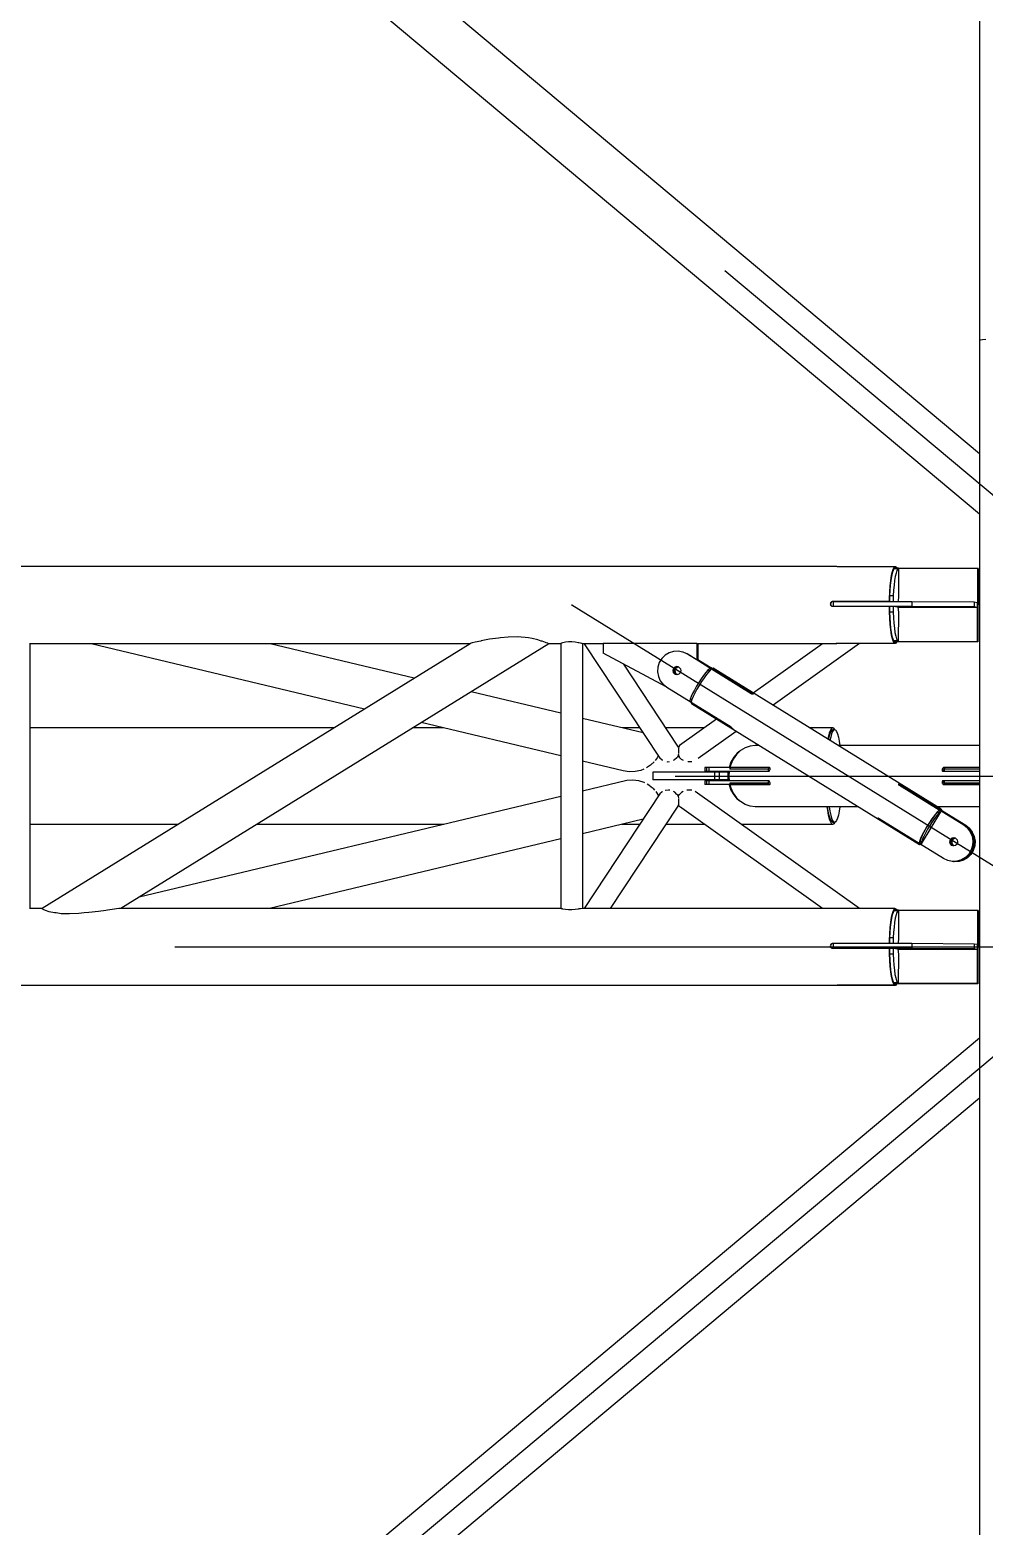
# Model space of a CAD drawing. Header units: millimetres. Extents: x 150209.93 to 150215.05, y 136675.65 to 136679.93.
# Drawn here: x 150211.181 to 150211.2815, y 136678.0439 to 136678.2014 of the extents above; entities that cross this region are included whole.
import ezdxf

# ---------------------------------------------------------------- set-up
doc = ezdxf.new("R2010")
doc.units = ezdxf.units.MM
doc.header["$LTSCALE"] = 0.25
doc.linetypes.add('CENTER', pattern=[50.8, 31.75, -6.35, 6.35, -6.35])
doc.linetypes.add('XKITLINE00', pattern=[0])

# ---------------------------------------------------------------- blocks, each defined once
blk = doc.blocks.new('çatıı')
at = {"color": 8, "linetype": 'XKITLINE00'}
for p, q in [((11763.8, 14354.32), (11763.8, 12689.51)), ((11763.8, 12629.97), (10139.58, 13989.99)), ((11763.8, 12598.19), (10108.39, 13984.33)), ((11764.16, 12689.74), (11763.8, 12689.51)), ((11764.16, 12689.74), (11763.8, 12689.51)), ((11763.8, 12689.51), (11763.8, 11020.27)), ((11765.26, 12689.96), (11764.16, 12689.74)), ((11765.26, 12689.96), (11764.16, 12689.74)), ((11767.08, 12690.18), (11765.26, 12689.96)), ((11688.48, 12570.57), (10454.1, 12570.57)), ((11688.5, 12570.57), (11688.48, 12570.57)), ((11688.66, 12570.54), (11688.5, 12570.57)), ((11688.91, 12570.53), (11688.66, 12570.54)), ((11689.21, 12570.51), (11688.91, 12570.53)), ((11689.54, 12570.51), (11689.21, 12570.51)), ((11719.18, 12570.51), (11689.54, 12570.51)), ((11716.87, 12563.32), (11716.55, 12560.42)), ((11717.05, 12563.29), (11716.75, 12560.82)), ((11717.26, 12565.83), (11716.87, 12563.32)), ((11717.4, 12565.41), (11717.05, 12563.29)), ((11717.71, 12567.85), (11717.26, 12565.83)), ((11717.8, 12567.16), (11717.4, 12565.41)), ((11718.21, 12569.35), (11717.71, 12567.85)), ((11718.24, 12568.46), (11717.8, 12567.16)), ((11718.74, 12570.27), (11718.21, 12569.35)), ((11718.71, 12569.31), (11718.24, 12568.46)), ((11719.19, 12569.66), (11718.71, 12569.31)), ((11720.68, 12569.31), (11718.71, 12569.31)), ((11719.02, 12563.29), (11718.73, 12560.82)), ((11719.18, 12570.51), (11718.74, 12570.27)), ((11719.38, 12565.41), (11719.02, 12563.29)), ((11719.18, 12570.51), (11719.17, 12569.65)), ((11719.6, 12570.4), (11719.18, 12570.4)), ((11721.16, 12569.66), (11719.19, 12569.66)), ((11719.78, 12567.16), (11719.38, 12565.41)), ((11719.6, 12570.4), (11719.59, 12569.66)), ((11719.84, 12570.27), (11719.6, 12570.4)), ((11720.22, 12568.46), (11719.78, 12567.16)), ((11719.84, 12570.27), (11720.2, 12569.66)), ((11720.68, 12569.31), (11720.22, 12568.46)), ((11721.16, 12569.66), (11720.68, 12569.31)), ((11721.16, 12569.66), (11721.09, 12554.06)), ((11762.65, 12569.6), (11721.16, 12569.6)), ((11762.65, 12569.6), (11762.47, 12531.02)), ((11763.04, 12569.53), (11762.65, 12569.6)), ((11763.04, 12569.53), (11762.86, 12530.95)), ((11716.32, 12557.22), (11716.17, 12553.8)), ((11716.36, 12555.16), (11716.28, 12552.1)), ((11716.55, 12560.42), (11716.32, 12557.22)), ((11716.52, 12558.09), (11716.36, 12555.16)), ((11718.34, 12555.16), (11716.36, 12555.16)), ((11716.75, 12560.82), (11716.52, 12558.09)), ((11718.34, 12555.16), (11718.25, 12552.1)), ((11718.5, 12558.09), (11718.34, 12555.16)), ((11718.73, 12560.82), (11718.5, 12558.09)), ((11685.22, 12551.23), (11685.17, 12550.88)), ((11685.17, 12550.88), (11685.21, 12550.53)), ((11685.21, 12550.53), (11685.31, 12550.27)), ((11685.36, 12551.55), (11685.22, 12551.23)), ((11685.31, 12550.27), (11685.34, 12550.2)), ((11685.34, 12550.2), (11685.55, 12549.92)), ((11685.4, 12551.19), (11685.35, 12550.84)), ((11685.35, 12550.84), (11685.39, 12550.49)), ((11685.57, 12551.83), (11685.36, 12551.55)), ((11685.39, 12550.49), (11685.48, 12550.27)), ((11685.54, 12551.52), (11685.4, 12551.19)), ((11685.48, 12550.27), (11685.52, 12550.17)), ((11685.52, 12550.17), (11685.74, 12549.89)), ((11685.75, 12551.8), (11685.54, 12551.52)), ((11685.83, 12549.71), (11685.55, 12549.92)), ((11685.85, 12552.05), (11685.57, 12551.83)), ((11686.02, 12549.67), (11685.74, 12549.89)), ((11686.03, 12552.01), (11685.75, 12551.8)), ((11686.16, 12549.57), (11685.83, 12549.71)), ((11686.17, 12552.18), (11685.85, 12552.05)), ((11686.3, 12549.55), (11686.02, 12549.67)), ((11686.36, 12552.14), (11686.03, 12552.01)), ((11686.5, 12549.53), (11686.16, 12549.57)), ((11686.52, 12552.23), (11686.17, 12552.18)), ((11686.36, 12552.14), (11686.17, 12552.18)), ((11686.7, 12552.19), (11686.36, 12552.14)), ((11716.13, 12549.53), (11686.5, 12549.53)), ((11686.7, 12552.19), (11686.52, 12552.23)), ((11716.15, 12552.23), (11686.52, 12552.23)), ((11686.66, 12552.1), (11686.64, 12549.6)), ((11716.27, 12549.6), (11686.64, 12549.6)), ((11687.03, 12549.53), (11686.64, 12549.6)), ((11716.28, 12552.1), (11686.66, 12552.1)), ((11716.28, 12552.19), (11686.7, 12552.19)), ((11689.48, 12552.19), (11689.47, 12552.1)), ((11716.27, 12549.5), (11716.13, 12549.53)), ((11716.13, 12549.53), (11716.17, 12546.75)), ((11716.17, 12553.8), (11716.15, 12552.23)), ((11716.28, 12552.2), (11716.15, 12552.23)), ((11718.24, 12549.6), (11716.27, 12549.6)), ((11716.27, 12549.6), (11716.32, 12546.52)), ((11716.29, 12552.1), (11716.28, 12552.1)), ((11718.25, 12552.1), (11716.28, 12552.1)), ((11720.68, 12549.14), (11718.24, 12549.6)), ((11718.24, 12549.6), (11718.3, 12546.52)), ((11718.26, 12552.1), (11718.25, 12552.1)), ((11728.13, 12549.6), (11718.25, 12549.6)), ((11728.14, 12552.1), (11718.26, 12552.1)), ((11720.68, 12549.14), (11721.06, 12546.56)), ((11762.55, 12549.06), (11720.69, 12549.06)), ((11721.09, 12554.06), (11720.77, 12552.1)), ((11728.14, 12552.1), (11728.13, 12549.6)), ((11760.99, 12549.36), (11728.13, 12549.6)), ((11761, 12551.86), (11728.14, 12552.1)), ((11761, 12551.86), (11760.99, 12549.36)), ((11762.55, 12549.06), (11760.99, 12549.36)), ((11762.56, 12551.56), (11761, 12551.86)), ((11762.56, 12551.56), (11762.55, 12549.06)), ((11716.17, 12546.75), (11716.32, 12543.33)), ((11718.3, 12546.52), (11716.32, 12546.52)), ((11716.32, 12546.52), (11716.45, 12543.53)), ((11716.32, 12543.33), (11716.55, 12540.12)), ((11716.45, 12543.53), (11716.66, 12540.71)), ((11716.55, 12540.12), (11716.87, 12537.23)), ((11716.66, 12540.71), (11716.93, 12538.14)), ((11718.3, 12546.52), (11718.43, 12543.53)), ((11718.43, 12543.53), (11718.63, 12540.71)), ((11718.63, 12540.71), (11718.91, 12538.14)), ((11721.06, 12546.56), (11720.98, 12530.96)), ((11505.66, 12532.28), (11501.28, 12531.44)), ((11510.39, 12532.91), (11505.66, 12532.28)), ((11511.56, 12533), (11510.39, 12532.91)), ((11515.46, 12533.41), (11511.56, 12533)), ((11520.28, 12533.56), (11515.46, 12533.41)), ((11524.53, 12533.31), (11520.28, 12533.56)), ((11526.23, 12533), (11524.53, 12533.31)), ((11528.18, 12532.77), (11526.23, 12533)), ((11531.21, 12532.09), (11528.18, 12532.77)), ((11532.88, 12531.39), (11531.21, 12532.09)), ((11716.87, 12537.23), (11717.26, 12534.72)), ((11716.93, 12538.14), (11717.26, 12535.88)), ((11717.26, 12535.88), (11717.65, 12533.99)), ((11717.26, 12534.72), (11717.71, 12532.69)), ((11717.65, 12533.99), (11718.07, 12532.52)), ((11717.71, 12532.69), (11718.21, 12531.2)), ((11718.07, 12532.52), (11718.53, 12531.5)), ((11718.91, 12538.14), (11719.24, 12535.88)), ((11719.24, 12535.88), (11719.62, 12533.99)), ((11719.62, 12533.99), (11720.05, 12532.52)), ((11720.05, 12532.52), (11720.51, 12531.5)), ((11495.45, 12529.97), (11263.53, 12529.97)), ((11263.72, 12529.96), (11263.72, 12390.57)), ((11495.44, 12529.97), (11270.13, 12390.6)), ((11439.86, 12495.59), (11295.88, 12529.97)), ((11536.9, 12529.95), (11311.59, 12390.58)), ((11466.12, 12511.83), (11390.16, 12529.97)), ((11496.06, 12530.27), (11495.44, 12529.97)), ((11496.62, 12530.36), (11496.06, 12530.27)), ((11498.11, 12530.81), (11496.62, 12530.36)), ((11501.09, 12531.39), (11498.11, 12530.81)), ((11501.28, 12531.44), (11501.09, 12531.39)), ((11533.45, 12531.28), (11532.88, 12531.39)), ((11535.22, 12530.64), (11533.45, 12531.28)), ((11535.52, 12530.36), (11535.22, 12530.64)), ((11536.39, 12530.19), (11535.52, 12530.36)), ((11536.76, 12529.94), (11536.39, 12530.19)), ((11543.31, 12529.97), (11536.7, 12529.97)), ((11536.9, 12529.95), (11536.76, 12529.94)), ((11536.91, 12529.97), (11536.9, 12529.95)), ((11543.59, 12530.24), (11543.31, 12530.04)), ((11543.31, 12530.04), (11543.31, 12390.57)), ((11544.12, 12530.35), (11543.59, 12530.24)), ((11544.4, 12530.5), (11544.12, 12530.35)), ((11545.66, 12530.82), (11544.4, 12530.5)), ((11547.25, 12530.98), (11545.66, 12530.82)), ((11549.01, 12530.98), (11547.25, 12530.98)), ((11550.77, 12530.82), (11549.01, 12530.98)), ((11552.36, 12530.5), (11550.77, 12530.82)), ((11552.79, 12530.35), (11552.36, 12530.5)), ((11553.62, 12530.24), (11552.79, 12530.35)), ((11554.43, 12530.04), (11553.62, 12530.24)), ((11554.57, 12529.93), (11554.43, 12530.04)), ((11565.54, 12529.97), (11554.52, 12529.97)), ((11554.67, 12529.97), (11554.57, 12529.93)), ((11554.71, 12529.97), (11554.71, 12390.57)), ((11555.59, 12529.97), (11595.33, 12469.76)), ((11565.54, 12530.02), (11565.52, 12525.03)), ((11598.72, 12507.26), (11565.52, 12525.03)), ((11614.93, 12530.02), (11565.54, 12530.02)), ((11598.17, 12523.92), (11596.42, 12522.17)), ((11600.28, 12525.19), (11598.17, 12523.92)), ((11602.63, 12525.92), (11600.28, 12525.19)), ((11605.08, 12526.07), (11602.63, 12525.92)), ((11607.48, 12525.61), (11605.08, 12526.07)), ((11607.72, 12525.56), (11607.48, 12525.61)), ((11609.71, 12524.58), (11607.48, 12525.61)), ((11609.95, 12524.54), (11607.72, 12525.56)), ((11622.58, 12516.62), (11609.71, 12524.58)), ((11609.95, 12524.54), (11609.71, 12524.58)), ((11643.84, 12503.57), (11609.95, 12524.54)), ((11614.93, 12530.02), (11614.89, 12521.48)), ((11615.4, 12529.94), (11614.93, 12530.02)), ((11688.48, 12529.97), (11615.19, 12529.97)), ((11615.4, 12529.94), (11615.36, 12521.19)), ((11681.08, 12529.97), (11644.6, 12504)), ((11700.6, 12530.04), (11655, 12497.56)), ((11688.31, 12530.09), (11688.22, 12530.06)), ((11688.22, 12530.06), (11688.23, 12530.03)), ((11688.33, 12530), (11688.23, 12530.03)), ((11688.48, 12530.11), (11688.31, 12530.09)), ((11688.48, 12529.97), (11688.33, 12530)), ((11688.72, 12530.13), (11688.48, 12530.11)), ((11688.52, 12529.98), (11688.48, 12529.97)), ((11688.77, 12530.01), (11688.52, 12529.98)), ((11689.02, 12530.14), (11688.72, 12530.13)), ((11689.08, 12530.02), (11688.77, 12530.01)), ((11689.36, 12530.15), (11689.02, 12530.14)), ((11689.43, 12530.04), (11689.08, 12530.02)), ((11718.99, 12530.15), (11689.36, 12530.15)), ((11689.43, 12530.15), (11689.43, 12530.04)), ((11689.78, 12530.04), (11689.43, 12530.04)), ((11689.78, 12530.15), (11689.78, 12530.04)), ((11719.41, 12530.04), (11689.78, 12530.04)), ((11718.21, 12531.2), (11718.74, 12530.28)), ((11720.51, 12531.5), (11718.53, 12531.5)), ((11718.53, 12531.5), (11719.01, 12530.96)), ((11718.99, 12530.15), (11718.74, 12530.28)), ((11718.99, 12530.98), (11718.99, 12530.15)), ((11762.86, 12530.95), (11718.99, 12530.95)), ((11720.98, 12530.96), (11719.01, 12530.96)), ((11719.4, 12530.95), (11719.4, 12530.89)), ((11721.37, 12530.89), (11719.4, 12530.89)), ((11719.41, 12530.89), (11719.41, 12530.04)), ((11719.84, 12530.28), (11719.41, 12530.04)), ((11720.2, 12530.89), (11719.84, 12530.28)), ((11720.51, 12531.5), (11720.98, 12530.96)), ((11762.47, 12531.02), (11720.98, 12531.02)), ((11721.37, 12530.95), (11721.37, 12530.89)), ((11721.44, 12530.93), (11721.37, 12530.89)), ((11762.86, 12530.95), (11762.47, 12531.02)), ((11576.3, 12519.26), (11604.78, 12476.11)), ((11594.39, 12517.68), (11594.22, 12515.21)), ((11595.13, 12520.05), (11594.39, 12517.68)), ((11596.42, 12522.17), (11595.13, 12520.05)), ((11602.57, 12516.91), (11602.25, 12515.84)), ((11602.25, 12515.84), (11602.51, 12514.76)), ((11602.8, 12516.86), (11602.49, 12515.8)), ((11602.49, 12515.8), (11602.74, 12514.72)), ((11603.37, 12517.68), (11602.57, 12516.91)), ((11602.85, 12516.81), (11602.57, 12515.73)), ((11603.6, 12517.63), (11602.8, 12516.86)), ((11603.64, 12517.59), (11602.85, 12516.81)), ((11603.32, 12516.72), (11603.03, 12515.64)), ((11603.43, 12516.75), (11603.11, 12515.68)), ((11604.1, 12517.5), (11603.32, 12516.72)), ((11603.66, 12516.7), (11603.35, 12515.63)), ((11604.44, 12517.94), (11603.37, 12517.68)), ((11604.23, 12517.51), (11603.43, 12516.75)), ((11604.63, 12517.88), (11603.6, 12517.63)), ((11604.67, 12517.87), (11603.64, 12517.59)), ((11604.46, 12517.47), (11603.66, 12516.7)), ((11605.05, 12517.76), (11604.1, 12517.5)), ((11605.13, 12517.73), (11604.23, 12517.51)), ((11605.49, 12517.63), (11604.44, 12517.94)), ((11605.32, 12517.68), (11604.46, 12517.47)), ((11605.49, 12517.63), (11606.25, 12516.82)), ((11606.25, 12516.82), (11606.5, 12515.74)), ((11622.32, 12517.25), (11615.36, 12521.56)), ((11622.2, 12517.23), (11615.36, 12521.46)), ((11620.66, 12515.99), (11619.61, 12514.79)), ((11621.52, 12516.82), (11620.66, 12515.99)), ((11621.43, 12515.52), (11620.66, 12515.99)), ((11622.16, 12516.29), (11621.16, 12515.24)), ((11622.26, 12516.37), (11621.52, 12516.82)), ((11622.03, 12517.16), (11621.99, 12517.1)), ((11622.24, 12517.24), (11622.03, 12517.16)), ((11622.87, 12516.64), (11622.03, 12517.16)), ((11622.55, 12516.6), (11622.16, 12516.29)), ((11622.41, 12517.25), (11622.24, 12517.24)), ((11622.96, 12516.8), (11622.24, 12517.24)), ((11622.54, 12517.19), (11622.41, 12517.25)), ((11623.02, 12516.89), (11622.54, 12517.19)), ((11643.57, 12503.59), (11622.55, 12516.6)), ((11622.58, 12516.62), (11622.56, 12516.59)), ((11622.69, 12516.6), (11622.58, 12516.62)), ((11622.69, 12516.6), (11622.63, 12516.55)), ((11643.71, 12503.6), (11622.69, 12516.6)), ((11623.06, 12516.95), (11622.83, 12516.57)), ((11622.87, 12516.64), (11622.83, 12516.57)), ((11623.46, 12517.07), (11623.06, 12516.95)), ((11644.08, 12503.94), (11623.06, 12516.95)), ((11743.47, 12442.84), (11623.46, 12517.07)), ((11594.22, 12515.21), (11594.64, 12512.76)), ((11594.64, 12512.76), (11595.63, 12510.5)), ((11595.63, 12510.5), (11597.12, 12508.54)), ((11599.04, 12507), (11597.12, 12508.54)), ((11602.51, 12514.76), (11603.26, 12513.96)), ((11602.57, 12515.73), (11602.84, 12514.66)), ((11602.74, 12514.72), (11603.5, 12513.91)), ((11602.84, 12514.66), (11603.61, 12513.88)), ((11603.03, 12515.64), (11603.31, 12514.57)), ((11603.11, 12515.68), (11603.37, 12514.6)), ((11604.32, 12513.64), (11603.26, 12513.96)), ((11603.31, 12514.57), (11604.09, 12513.78)), ((11603.35, 12515.63), (11603.6, 12514.55)), ((11603.37, 12514.6), (11604.12, 12513.79)), ((11604.36, 12513.65), (11603.5, 12513.91)), ((11603.6, 12514.55), (11604.36, 12513.75)), ((11604.39, 12513.66), (11603.81, 12513.82)), ((11604.46, 12513.68), (11604.09, 12513.78)), ((11604.48, 12513.68), (11604.12, 12513.79)), ((11605.39, 12513.9), (11604.32, 12513.64)), ((11604.53, 12513.69), (11604.36, 12513.75)), ((11606.18, 12514.67), (11605.39, 12513.9)), ((11606.5, 12515.74), (11606.18, 12514.67)), ((11615.92, 12509.56), (11614.71, 12507.56)), ((11616.08, 12508.05), (11614.86, 12505.97)), ((11617.18, 12511.49), (11615.92, 12509.56)), ((11617.39, 12510.12), (11616.08, 12508.05)), ((11618.43, 12513.26), (11617.18, 12511.49)), ((11618.71, 12512.08), (11617.39, 12510.12)), ((11619.61, 12514.79), (11618.43, 12513.26)), ((11619.99, 12513.81), (11618.71, 12512.08)), ((11621.16, 12515.24), (11619.99, 12513.81)), ((11543.31, 12493.4), (11496.05, 12504.68)), ((11611.91, 12499.04), (11599.04, 12507)), ((11611.46, 12500.84), (11611.25, 12499.89)), ((11611.94, 12502.15), (11611.46, 12500.84)), ((11612.21, 12500.37), (11611.46, 12500.84)), ((11612.67, 12503.76), (11611.94, 12502.15)), ((11612.29, 12500.62), (11611.94, 12499.45)), ((11612.92, 12502.16), (11612.29, 12500.62)), ((11613.6, 12505.6), (11612.67, 12503.76)), ((11613.79, 12503.97), (11612.92, 12502.16)), ((11614.71, 12507.56), (11613.6, 12505.6)), ((11614.86, 12505.97), (11613.79, 12503.97)), ((11643.81, 12503.47), (11643.57, 12503.59)), ((11643.71, 12503.6), (11643.66, 12503.54)), ((11643.84, 12503.57), (11643.71, 12503.6)), ((11643.84, 12503.57), (11643.78, 12503.48)), ((11644.05, 12503.38), (11643.81, 12503.47)), ((11644.08, 12503.94), (11643.82, 12503.51)), ((11644.01, 12503.39), (11643.82, 12503.51)), ((11644.29, 12503.8), (11644.04, 12503.38)), ((11644.27, 12503.33), (11644.05, 12503.38)), ((11644.29, 12503.8), (11644.08, 12503.94)), ((11644.45, 12503.33), (11644.27, 12503.33)), ((11644.47, 12503.67), (11644.29, 12503.8)), ((11644.57, 12503.38), (11644.45, 12503.33)), ((11644.58, 12503.56), (11644.47, 12503.67)), ((11644.63, 12503.47), (11644.57, 12503.38)), ((11644.58, 12503.56), (11644.62, 12503.5)), ((11644.62, 12503.5), (11644.63, 12503.47)), ((11611.94, 12499.46), (11611.25, 12499.89)), ((11611.29, 12499.42), (11611.36, 12499.31)), ((11612.08, 12498.86), (11611.36, 12499.31)), ((11611.94, 12499.45), (11611.91, 12499.07)), ((11632.93, 12486.06), (11611.91, 12499.07)), ((11611.92, 12499.06), (11611.91, 12499.04)), ((11611.98, 12499.03), (11611.91, 12499.04)), ((11612.12, 12498.93), (11611.93, 12498.62)), ((11632.96, 12485.61), (11611.93, 12498.62)), ((11611.93, 12498.62), (11612.12, 12498.38)), ((11612.12, 12498.93), (11611.95, 12499.03)), ((11612.12, 12498.94), (11612.12, 12498.93)), ((11732.12, 12424.15), (11612.12, 12498.38)), ((11423.83, 12485.67), (11263.72, 12485.67)), ((11481.37, 12485.67), (11465.32, 12485.67)), ((11543.31, 12470.88), (11469.79, 12488.44)), ((11586.55, 12483.07), (11554.71, 12490.68)), ((11584.83, 12485.67), (11575.65, 12485.67)), ((11618.88, 12485.67), (11598.46, 12485.67)), ((11625.29, 12490.24), (11605.8, 12476.36)), ((11633.15, 12485.91), (11632.93, 12486.06)), ((11633.14, 12485.92), (11632.96, 12485.61)), ((11633.17, 12485.48), (11632.96, 12485.61)), ((11633.35, 12485.75), (11633.15, 12485.91)), ((11633.34, 12485.76), (11633.17, 12485.48)), ((11633.36, 12485.38), (11633.17, 12485.48)), ((11633.35, 12485.75), (11633.5, 12485.59)), ((11633.5, 12485.3), (11633.36, 12485.38)), ((11633.5, 12485.59), (11633.6, 12485.45)), ((11633.56, 12485.28), (11633.5, 12485.3)), ((11633.59, 12485.28), (11633.56, 12485.28)), ((11633.63, 12485.34), (11633.59, 12485.28)), ((11633.6, 12485.45), (11633.63, 12485.34)), ((11686.44, 12485.67), (11674.22, 12485.67)), ((11685.22, 12484.43), (11684.65, 12482.91)), ((11685.82, 12485.36), (11685.22, 12484.43)), ((11685.9, 12484.43), (11685.37, 12483.69)), ((11686.44, 12485.67), (11685.82, 12485.36)), ((11686.44, 12484.67), (11685.9, 12484.43)), ((11686.89, 12484.43), (11686.36, 12483.69)), ((11687.06, 12485.36), (11686.44, 12485.67)), ((11687.43, 12484.67), (11686.44, 12484.67)), ((11687.43, 12484.67), (11686.89, 12484.43)), ((11687.06, 12485.36), (11687.54, 12484.63)), ((11687.97, 12484.43), (11687.43, 12484.67)), ((11687.97, 12484.43), (11688.5, 12483.69)), ((11635.68, 12483.8), (11615.59, 12469.49)), ((11645.62, 12476.42), (11642.9, 12476.11)), ((11647.61, 12476.42), (11645.62, 12476.42)), ((11684.12, 12480.82), (11683.91, 12479.68)), ((11684.65, 12482.91), (11684.12, 12480.82)), ((11684.39, 12480.8), (11684.13, 12479.55)), ((11684.86, 12482.47), (11684.39, 12480.8)), ((11685.37, 12483.69), (11684.86, 12482.47)), ((11685.38, 12480.8), (11685, 12479.01)), ((11685.85, 12482.47), (11685.38, 12480.8)), ((11686.36, 12483.69), (11685.85, 12482.47)), ((11688.5, 12483.69), (11689, 12482.47)), ((11689, 12482.47), (11689.48, 12480.8)), ((11763.8, 12476.42), (11689.17, 12476.42)), ((11689.48, 12480.8), (11689.91, 12478.71)), ((11689.91, 12478.71), (11690.27, 12476.42)), ((11594.07, 12469.98), (11592.97, 12468.44)), ((11594.59, 12470.9), (11594.07, 12469.98)), ((11596.57, 12468.61), (11595.33, 12469.76)), ((11596.91, 12468.45), (11596.57, 12468.61)), ((11603.19, 12468.85), (11602.44, 12468.45)), ((11604.32, 12469.96), (11603.19, 12468.85)), ((11604.46, 12470.09), (11604.32, 12469.96)), ((11605.04, 12471.09), (11604.46, 12470.09)), ((11604.78, 12476.11), (11605.11, 12475.46)), ((11605.05, 12471.27), (11605.04, 12471.09)), ((11605.17, 12471.8), (11605.05, 12471.27)), ((11605.06, 12471.28), (11605.52, 12470.37)), ((11605.11, 12475.46), (11605.17, 12475.3)), ((11605.18, 12472.08), (11605.17, 12471.8)), ((11605.8, 12476.36), (11605.19, 12475.47)), ((11605.23, 12473.33), (11605.19, 12472.36)), ((11605.21, 12475.2), (11605.25, 12475.09)), ((11605.25, 12475.09), (11605.23, 12474.85)), ((11605.23, 12474.85), (11605.27, 12474.15)), ((11605.3, 12473.73), (11605.23, 12473.33)), ((11605.29, 12473.94), (11605.3, 12473.73)), ((11605.94, 12469.96), (11605.52, 12470.37)), ((11605.94, 12469.96), (11606.76, 12469.07)), ((11607.86, 12468.45), (11606.76, 12469.07)), ((11634.04, 12469.25), (11632.76, 12466.45)), ((11634.3, 12470.19), (11632.84, 12467.67)), ((11635.77, 12471.69), (11634.04, 12469.25)), ((11636.16, 12472.33), (11634.3, 12470.19)), ((11637.88, 12473.7), (11635.77, 12471.69)), ((11637.61, 12473.44), (11636.16, 12472.33)), ((11640.29, 12475.2), (11637.88, 12473.7)), ((11638.34, 12474), (11638.21, 12473.91)), ((11638.48, 12474.07), (11638.34, 12474)), ((11642.9, 12476.11), (11640.29, 12475.2)), ((11576.13, 12463.04), (11554.71, 12468.16)), ((11579.23, 12462.58), (11576.13, 12463.04)), ((11582.37, 12462.65), (11579.23, 12462.58)), ((11585.39, 12463.26), (11582.37, 12462.65)), ((11586.89, 12463.88), (11585.39, 12463.26)), ((11590.47, 12465.96), (11588.44, 12464.59)), ((11590.65, 12466.16), (11590.47, 12465.96)), ((11592.45, 12467.76), (11590.65, 12466.16)), ((11591.8, 12462.27), (11591.8, 12458.27)), ((11629.33, 12462.27), (11591.8, 12462.27)), ((11599.87, 12467.69), (11599.23, 12467.76)), ((11600.26, 12467.76), (11599.87, 12467.69)), ((11610.28, 12467.71), (11610.06, 12467.76)), ((11612.23, 12467.8), (11610.28, 12467.71)), ((11619.07, 12464.77), (11619.07, 12462.77)), ((11653.22, 12464.77), (11619.07, 12464.77)), ((11621.16, 12462.77), (11619.07, 12462.77)), ((11619.9, 12464.77), (11619.9, 12462.77)), ((11621.16, 12464.77), (11621.16, 12462.77)), ((11652.81, 12462.77), (11621.16, 12462.77)), ((11624.23, 12462.27), (11624.23, 12458.27)), ((11626.63, 12462.27), (11626.63, 12458.27)), ((11631.35, 12462.27), (11629.33, 12462.27)), ((11631.27, 12461.48), (11631.23, 12460.27)), ((11631.39, 12462.67), (11631.27, 12461.48)), ((11631.8, 12461.48), (11631.27, 12461.48)), ((11631.9, 12462.67), (11631.39, 12462.67)), ((11631.9, 12462.67), (11631.7, 12460.27)), ((11632.84, 12467.67), (11631.83, 12464.87)), ((11632.34, 12464.87), (11631.83, 12464.87)), ((11652.58, 12462.67), (11631.9, 12462.67)), ((11632.2, 12464.77), (11632.2, 12463.97)), ((11632.6, 12464.77), (11632.2, 12463.97)), ((11652.47, 12463.97), (11632.2, 12463.97)), ((11632.76, 12466.45), (11632.34, 12464.87)), ((11653.03, 12464.87), (11632.34, 12464.87)), ((11633.32, 12467.67), (11632.84, 12467.67)), ((11652.87, 12464.77), (11652.47, 12463.97)), ((11652.47, 12463.97), (11652.47, 12462.77)), ((11652.75, 12462.72), (11652.58, 12462.67)), ((11652.9, 12462.85), (11652.75, 12462.72)), ((11653.04, 12463.05), (11652.9, 12462.85)), ((11653.17, 12464.83), (11653.03, 12464.87)), ((11653.15, 12463.32), (11653.04, 12463.05)), ((11653.18, 12463.43), (11653.15, 12463.32)), ((11653.17, 12464.83), (11653.29, 12464.7)), ((11653.26, 12463.62), (11653.18, 12463.43)), ((11653.34, 12463.93), (11653.26, 12463.62)), ((11653.29, 12464.7), (11653.36, 12464.5)), ((11653.37, 12464.23), (11653.34, 12463.93)), ((11653.36, 12464.5), (11653.37, 12464.23)), ((11744.08, 12463.62), (11744.05, 12463.43)), ((11744.05, 12463.43), (11744.06, 12463.32)), ((11744.06, 12463.32), (11744.13, 12463.05)), ((11744.16, 12463.93), (11744.08, 12463.62)), ((11744.13, 12463.05), (11744.23, 12462.85)), ((11744.28, 12464.23), (11744.16, 12463.93)), ((11744.37, 12462.72), (11744.23, 12462.85)), ((11744.44, 12464.5), (11744.28, 12464.23)), ((11745.09, 12462.72), (11744.37, 12462.72)), ((11744.52, 12462.67), (11744.37, 12462.72)), ((11744.61, 12464.7), (11744.44, 12464.5)), ((11763.8, 12462.67), (11744.52, 12462.67)), ((11744.79, 12464.83), (11744.61, 12464.7)), ((11744.96, 12464.87), (11744.79, 12464.83)), ((11745.54, 12464.83), (11744.79, 12464.83)), ((11744.82, 12463.62), (11744.79, 12463.32)), ((11744.79, 12463.32), (11744.79, 12463.26)), ((11744.79, 12463.26), (11744.85, 12463.05)), ((11744.9, 12463.93), (11744.82, 12463.62)), ((11744.85, 12463.05), (11744.95, 12462.85)), ((11745.03, 12464.23), (11744.9, 12463.93)), ((11745.09, 12462.72), (11744.95, 12462.85)), ((11763.8, 12464.87), (11744.96, 12464.87)), ((11745.18, 12464.5), (11745.03, 12464.23)), ((11745.45, 12464.77), (11745.05, 12463.97)), ((11763.8, 12463.97), (11745.05, 12463.97)), ((11745.05, 12463.97), (11745.05, 12462.77)), ((11763.8, 12462.77), (11745.05, 12462.77)), ((11745.24, 12462.67), (11745.09, 12462.72)), ((11745.36, 12464.7), (11745.18, 12464.5)), ((11745.44, 12464.76), (11745.36, 12464.7)), ((11763.8, 12464.77), (11745.45, 12464.77)), ((11745.54, 12464.83), (11745.46, 12464.77)), ((11745.71, 12464.87), (11745.54, 12464.83)), ((11578.1, 12457.91), (11554.71, 12452.32)), ((11581.22, 12458.09), (11578.1, 12457.91)), ((11584.29, 12457.73), (11581.22, 12458.09)), ((11587.16, 12456.85), (11584.29, 12457.73)), ((11587.46, 12456.69), (11587.16, 12456.85)), ((11589.68, 12455.48), (11588.77, 12455.98)), ((11590.84, 12454.48), (11589.68, 12455.48)), ((11591.86, 12453.73), (11590.84, 12454.48)), ((11631.35, 12458.27), (11591.8, 12458.27)), ((11591.86, 12453.73), (11592.68, 12452.8)), ((11599.93, 12452.94), (11598.19, 12452.74)), ((11600.68, 12452.8), (11599.93, 12452.94)), ((11610.3, 12452.93), (11609.7, 12452.8)), ((11612.25, 12452.8), (11610.3, 12452.93)), ((11619.07, 12457.77), (11619.07, 12455.77)), ((11652.81, 12457.77), (11619.07, 12457.77)), ((11619.9, 12455.77), (11619.07, 12455.77)), ((11619.9, 12457.77), (11619.9, 12455.77)), ((11632.6, 12455.77), (11619.9, 12455.77)), ((11621.16, 12457.77), (11621.16, 12455.77)), ((11631.23, 12460.27), (11631.27, 12459.07)), ((11631.27, 12459.07), (11631.39, 12457.87)), ((11631.8, 12459.07), (11631.27, 12459.07)), ((11631.9, 12457.87), (11631.39, 12457.87)), ((11631.7, 12460.27), (11631.9, 12457.87)), ((11632.34, 12455.67), (11631.83, 12455.67)), ((11631.83, 12455.67), (11632.84, 12452.88)), ((11652.58, 12457.87), (11631.9, 12457.87)), ((11652.47, 12456.58), (11632.2, 12456.58)), ((11632.2, 12456.58), (11632.2, 12455.77)), ((11632.2, 12456.58), (11632.6, 12455.77)), ((11653.03, 12455.67), (11632.34, 12455.67)), ((11632.34, 12455.67), (11632.76, 12454.09)), ((11653.22, 12455.77), (11632.6, 12455.77)), ((11632.76, 12454.09), (11634.04, 12451.3)), ((11633.32, 12452.88), (11632.84, 12452.88)), ((11632.84, 12452.88), (11634.3, 12450.36)), ((11652.47, 12457.77), (11652.47, 12456.58)), ((11652.47, 12456.58), (11652.87, 12455.77)), ((11652.75, 12457.83), (11652.58, 12457.87)), ((11652.9, 12457.7), (11652.75, 12457.83)), ((11652.9, 12457.7), (11653.04, 12457.5)), ((11653.17, 12455.72), (11653.03, 12455.67)), ((11653.04, 12457.5), (11653.15, 12457.23)), ((11653.15, 12457.23), (11653.18, 12457.12)), ((11653.29, 12455.85), (11653.17, 12455.72)), ((11653.18, 12457.12), (11653.26, 12456.93)), ((11653.26, 12456.93), (11653.34, 12456.62)), ((11653.36, 12456.05), (11653.29, 12455.85)), ((11653.34, 12456.62), (11653.37, 12456.32)), ((11653.37, 12456.32), (11653.36, 12456.05)), ((11721.1, 12456.04), (11721.05, 12455.95)), ((11721.05, 12455.95), (11721.07, 12455.82)), ((11721.07, 12455.82), (11721.16, 12455.67)), ((11721.22, 12456.09), (11721.1, 12456.04)), ((11721.32, 12455.52), (11721.16, 12455.67)), ((11721.26, 12456.09), (11721.22, 12456.09)), ((11721.38, 12456.05), (11721.26, 12456.09)), ((11721.32, 12455.54), (11721.28, 12455.56)), ((11721.55, 12455.43), (11721.32, 12455.54)), ((11721.53, 12455.37), (11721.32, 12455.52)), ((11721.58, 12455.97), (11721.38, 12456.05)), ((11742.55, 12442.36), (11721.53, 12455.37)), ((11721.81, 12455.85), (11721.55, 12455.43)), ((11721.66, 12455.36), (11721.55, 12455.43)), ((11721.81, 12455.85), (11721.58, 12455.97)), ((11721.67, 12455.37), (11721.62, 12455.32)), ((11742.7, 12442.37), (11721.67, 12455.37)), ((11721.79, 12455.35), (11721.67, 12455.37)), ((11755.69, 12434.38), (11721.79, 12455.35)), ((11722.04, 12455.72), (11721.81, 12455.85)), ((11722.04, 12455.72), (11721.81, 12455.34)), ((11743.06, 12442.71), (11722.04, 12455.72)), ((11744.06, 12457.23), (11744.05, 12457.12)), ((11744.05, 12457.12), (11744.08, 12456.93)), ((11744.13, 12457.5), (11744.06, 12457.23)), ((11744.08, 12456.93), (11744.16, 12456.62)), ((11744.23, 12457.7), (11744.13, 12457.5)), ((11744.16, 12456.62), (11744.28, 12456.32)), ((11744.37, 12457.83), (11744.23, 12457.7)), ((11744.28, 12456.32), (11744.44, 12456.05)), ((11744.52, 12457.87), (11744.37, 12457.83)), ((11745.09, 12457.83), (11744.37, 12457.83)), ((11744.44, 12456.05), (11744.61, 12455.85)), ((11763.8, 12457.87), (11744.52, 12457.87)), ((11744.79, 12455.72), (11744.61, 12455.85)), ((11744.85, 12457.5), (11744.79, 12457.29)), ((11744.79, 12457.29), (11744.79, 12457.23)), ((11744.79, 12457.23), (11744.82, 12456.93)), ((11744.96, 12455.67), (11744.79, 12455.72)), ((11745.54, 12455.72), (11744.79, 12455.72)), ((11744.82, 12456.93), (11744.9, 12456.62)), ((11744.95, 12457.7), (11744.85, 12457.5)), ((11744.9, 12456.62), (11745.03, 12456.32)), ((11745.09, 12457.83), (11744.95, 12457.7)), ((11763.8, 12455.67), (11744.96, 12455.67)), ((11745.03, 12456.32), (11745.18, 12456.05)), ((11763.8, 12457.77), (11745.05, 12457.77)), ((11745.05, 12457.77), (11745.05, 12456.58)), ((11763.8, 12456.58), (11745.05, 12456.58)), ((11745.05, 12456.58), (11745.45, 12455.77)), ((11745.24, 12457.87), (11745.09, 12457.83)), ((11745.18, 12456.05), (11745.36, 12455.85)), ((11745.44, 12455.79), (11745.36, 12455.85)), ((11763.8, 12455.77), (11745.45, 12455.77)), ((11745.54, 12455.72), (11745.46, 12455.77)), ((11745.71, 12455.67), (11745.54, 12455.72)), ((11543.31, 12449.6), (11321.27, 12396.57)), ((11595.39, 12450.87), (11555.59, 12390.57)), ((11593.29, 12452.12), (11593.65, 12451.7)), ((11593.65, 12451.7), (11594.2, 12450.68)), ((11594.2, 12450.68), (11594.75, 12449.9)), ((11596.62, 12452.03), (11595.39, 12450.87)), ((11596.83, 12452.12), (11596.62, 12452.03)), ((11603.25, 12451.78), (11602.61, 12452.12)), ((11604.37, 12450.67), (11603.25, 12451.78)), ((11604.51, 12450.54), (11604.37, 12450.67)), ((11604.51, 12450.54), (11605.01, 12449.67)), ((11605.07, 12444.99), (11604.82, 12444.5)), ((11605.01, 12449.67), (11605.02, 12449.55)), ((11605.02, 12449.55), (11605.18, 12448.76)), ((11605.49, 12450.34), (11605.03, 12449.49)), ((11605.19, 12445.3), (11605.07, 12444.99)), ((11605.14, 12445.09), (11605.64, 12444.33)), ((11605.18, 12448.76), (11605.18, 12448.62)), ((11605.19, 12448.33), (11605.22, 12447.43)), ((11605.22, 12447.43), (11605.31, 12446.83)), ((11605.28, 12446.51), (11605.23, 12445.85)), ((11605.23, 12445.85), (11605.26, 12445.47)), ((11605.26, 12445.47), (11605.24, 12445.42)), ((11605.31, 12446.83), (11605.3, 12446.72)), ((11605.84, 12450.67), (11605.49, 12450.34)), ((11606.76, 12451.63), (11605.84, 12450.67)), ((11607.66, 12452.12), (11606.76, 12451.63)), ((11700.6, 12390.51), (11614.06, 12452.15)), ((11634.04, 12451.3), (11635.77, 12448.85)), ((11634.3, 12450.36), (11636.16, 12448.22)), ((11637.88, 12446.85), (11635.77, 12448.85)), ((11637.61, 12447.1), (11636.16, 12448.22)), ((11640.29, 12445.35), (11637.88, 12446.85)), ((11638.34, 12446.54), (11638.21, 12446.64)), ((11638.48, 12446.48), (11638.34, 12446.54)), ((11642.9, 12444.43), (11640.29, 12445.35)), ((11586.6, 12437.56), (11554.71, 12429.94)), ((11604.82, 12444.5), (11569.22, 12390.57)), ((11606.28, 12443.86), (11605.64, 12444.33)), ((11606.97, 12443.34), (11606.28, 12443.86)), ((11607.07, 12443.31), (11606.97, 12443.34)), ((11681.05, 12390.57), (11606.97, 12443.34)), ((11645.62, 12444.12), (11642.9, 12444.43)), ((11699.83, 12444.12), (11645.62, 12444.12)), ((11683.4, 12444.12), (11683.65, 12442.31)), ((11683.6, 12444.12), (11683.95, 12441.83)), ((11683.65, 12442.31), (11684.12, 12439.73)), ((11683.95, 12441.83), (11684.39, 12439.75)), ((11684.12, 12439.73), (11684.65, 12437.64)), ((11684.39, 12439.75), (11684.86, 12438.08)), ((11684.59, 12444.12), (11684.94, 12441.83)), ((11684.65, 12437.64), (11685.22, 12436.12)), ((11684.86, 12438.08), (11685.37, 12436.86)), ((11684.94, 12441.83), (11685.38, 12439.75)), ((11685.38, 12439.75), (11685.85, 12438.08)), ((11685.85, 12438.08), (11686.36, 12436.86)), ((11689, 12438.08), (11688.5, 12436.86)), ((11689.48, 12439.75), (11689, 12438.08)), ((11689.91, 12441.83), (11689.48, 12439.75)), ((11690.27, 12444.12), (11689.91, 12441.83)), ((11710.2, 12438.07), (11710.15, 12438.01)), ((11710.15, 12438.01), (11710.18, 12437.9)), ((11710.18, 12437.9), (11710.2, 12437.87)), ((11710.3, 12438.08), (11710.2, 12438.07)), ((11710.3, 12437.79), (11710.2, 12437.87)), ((11710.47, 12438.05), (11710.3, 12438.08)), ((11710.48, 12437.67), (11710.3, 12437.79)), ((11710.67, 12437.97), (11710.47, 12438.05)), ((11710.69, 12437.53), (11710.48, 12437.67)), ((11710.89, 12437.84), (11710.67, 12437.97)), ((11710.88, 12437.85), (11710.69, 12437.53)), ((11710.91, 12437.39), (11710.69, 12437.53)), ((11731.91, 12424.84), (11710.89, 12437.84)), ((11711.11, 12437.71), (11710.91, 12437.39)), ((11731.94, 12424.39), (11710.91, 12437.39)), ((11743.21, 12441.54), (11732.94, 12424.62)), ((11738.72, 12437.84), (11737.39, 12435.89)), ((11739.28, 12438.51), (11738.03, 12436.74)), ((11740, 12439.58), (11738.72, 12437.84)), ((11740.12, 12437.99), (11738.87, 12436.22)), ((11740.46, 12440.04), (11739.28, 12438.51)), ((11741.17, 12441), (11740, 12439.58)), ((11741.3, 12439.52), (11740.12, 12437.99)), ((11741.51, 12441.24), (11740.46, 12440.04)), ((11742.17, 12442.06), (11741.17, 12441)), ((11742.35, 12440.72), (11741.3, 12439.52)), ((11763.8, 12444.12), (11741.39, 12444.12)), ((11742.37, 12442.06), (11741.51, 12441.24)), ((11742.35, 12440.72), (11741.51, 12441.24)), ((11742.55, 12442.36), (11742.17, 12442.06)), ((11743.21, 12441.54), (11742.35, 12440.72)), ((11742.55, 12442.36), (11742.37, 12442.06)), ((11743.21, 12441.54), (11742.37, 12442.06)), ((11742.59, 12442.39), (11742.38, 12442.06)), ((11742.7, 12442.37), (11742.59, 12442.39)), ((11755.45, 12434.43), (11742.59, 12442.39)), ((11743.06, 12442.71), (11742.84, 12442.34)), ((11742.88, 12442.41), (11742.84, 12442.34)), ((11743.09, 12442.49), (11742.88, 12442.41)), ((11743.72, 12441.89), (11742.88, 12442.41)), ((11743.47, 12442.84), (11743.06, 12442.71)), ((11743.26, 12442.5), (11743.09, 12442.49)), ((11743.93, 12441.97), (11743.09, 12442.49)), ((11743.39, 12442.43), (11743.26, 12442.5)), ((11744.23, 12441.91), (11743.39, 12442.43)), ((11743.47, 12442.84), (11743.65, 12442.6)), ((11743.65, 12442.6), (11743.51, 12442.36)), ((11743.72, 12441.89), (11743.68, 12441.82)), ((11743.93, 12441.97), (11743.72, 12441.89)), ((11744.1, 12441.98), (11743.93, 12441.97)), ((11744.23, 12441.91), (11744.1, 12441.98)), ((11744.31, 12441.77), (11744.15, 12441.52)), ((11744.23, 12441.91), (11744.31, 12441.77)), ((11756.31, 12434.27), (11744.29, 12441.7)), ((11756.55, 12434.22), (11744.32, 12441.79)), ((11341.71, 12434.87), (11263.72, 12434.87)), ((11481.66, 12434.87), (11383.2, 12434.87)), ((11584.83, 12434.87), (11575.35, 12434.87)), ((11618.91, 12434.87), (11598.46, 12434.87)), ((11686.44, 12434.87), (11638.32, 12434.87)), ((11685.22, 12436.12), (11685.82, 12435.19)), ((11685.37, 12436.86), (11685.9, 12436.12)), ((11686.44, 12434.87), (11685.82, 12435.19)), ((11686.44, 12435.87), (11685.9, 12436.12)), ((11686.36, 12436.86), (11686.89, 12436.12)), ((11687.43, 12435.87), (11686.44, 12435.87)), ((11687.06, 12435.19), (11686.44, 12434.87)), ((11687.43, 12435.87), (11686.89, 12436.12)), ((11687.54, 12435.92), (11687.06, 12435.19)), ((11687.97, 12436.12), (11687.43, 12435.87)), ((11688.5, 12436.86), (11687.97, 12436.12)), ((11733.8, 12429.73), (11732.92, 12427.92)), ((11734.45, 12430.84), (11733.51, 12429.01)), ((11734.87, 12431.73), (11733.8, 12429.73)), ((11735.29, 12430.32), (11734.36, 12428.49)), ((11735.55, 12432.81), (11734.45, 12430.84)), ((11736.09, 12433.82), (11734.87, 12431.73)), ((11736.39, 12432.29), (11735.29, 12430.32)), ((11736.77, 12434.8), (11735.55, 12432.81)), ((11737.39, 12435.89), (11736.09, 12433.82)), ((11737.61, 12434.28), (11736.39, 12432.29)), ((11738.03, 12436.74), (11736.77, 12434.8)), ((11738.87, 12436.22), (11737.61, 12434.28)), ((11755.69, 12434.38), (11755.45, 12434.43)), ((11757.37, 12432.89), (11755.45, 12434.43)), ((11757.6, 12432.85), (11755.69, 12434.38)), ((11756.55, 12434.22), (11756.31, 12434.27)), ((11758.23, 12432.73), (11756.31, 12434.27)), ((11758.46, 12432.68), (11756.55, 12434.22)), ((11757.6, 12432.85), (11757.37, 12432.89)), ((11757.37, 12432.89), (11758.87, 12430.93)), ((11757.6, 12432.85), (11759.1, 12430.89)), ((11758.46, 12432.68), (11758.23, 12432.73)), ((11758.23, 12432.73), (11759.73, 12430.77)), ((11758.46, 12432.68), (11759.96, 12430.72)), ((11758.87, 12430.93), (11759.86, 12428.67)), ((11759.1, 12430.89), (11760.09, 12428.62)), ((11759.73, 12430.77), (11760.71, 12428.5)), ((11759.96, 12430.72), (11760.95, 12428.46)), ((11543.31, 12427.22), (11389.87, 12390.57)), ((11731.94, 12425.21), (11731.91, 12424.84)), ((11732.1, 12425.14), (11731.91, 12424.84)), ((11732.11, 12425.13), (11731.91, 12424.81)), ((11744.78, 12416.85), (11731.91, 12424.81)), ((11731.93, 12424.84), (11731.92, 12424.85)), ((11732.3, 12426.39), (11731.94, 12425.21)), ((11732.12, 12424.68), (11731.94, 12424.39)), ((11731.94, 12424.39), (11732.12, 12424.15)), ((11732.31, 12426.09), (11732.1, 12425.14)), ((11732.94, 12424.62), (11732.1, 12425.14)), ((11732.53, 12424.27), (11732.12, 12424.15)), ((11732.14, 12424.67), (11732.2, 12424.55)), ((11733.05, 12424.03), (11732.2, 12424.55)), ((11732.92, 12427.92), (11732.3, 12426.39)), ((11732.79, 12427.4), (11732.31, 12426.09)), ((11733.15, 12425.57), (11732.31, 12426.09)), ((11732.57, 12424.33), (11732.53, 12424.27)), ((11733.51, 12429.01), (11732.79, 12427.4)), ((11733.15, 12425.57), (11732.94, 12424.62)), ((11732.98, 12424.15), (11733.05, 12424.03)), ((11733.17, 12423.97), (11733.05, 12424.03)), ((11733.63, 12426.88), (11733.15, 12425.57)), ((11733.26, 12423.97), (11733.17, 12423.97)), ((11734.36, 12428.49), (11733.63, 12426.88)), ((11748.31, 12426.76), (11747.99, 12425.69)), ((11747.99, 12425.69), (11748.25, 12424.61)), ((11748.54, 12426.71), (11748.23, 12425.64)), ((11748.23, 12425.64), (11748.48, 12424.56)), ((11748.25, 12424.61), (11749, 12423.8)), ((11749.11, 12427.52), (11748.31, 12426.76)), ((11748.48, 12424.56), (11749.24, 12423.76)), ((11749.34, 12427.48), (11748.54, 12426.71)), ((11749.17, 12426.59), (11748.85, 12425.53)), ((11748.85, 12425.53), (11749.11, 12424.44)), ((11750.06, 12423.49), (11749, 12423.8)), ((11749.4, 12426.55), (11749.09, 12425.48)), ((11749.09, 12425.48), (11749.34, 12424.4)), ((11750.18, 12427.79), (11749.11, 12427.52)), ((11749.11, 12424.44), (11749.86, 12423.64)), ((11749.97, 12427.36), (11749.17, 12426.59)), ((11750.1, 12423.5), (11749.24, 12423.76)), ((11750.37, 12427.73), (11749.34, 12427.48)), ((11749.34, 12424.4), (11750.1, 12423.59)), ((11750.2, 12427.32), (11749.4, 12426.55)), ((11750.22, 12423.53), (11749.86, 12423.64)), ((11750.87, 12427.58), (11749.97, 12427.36)), ((11751.13, 12423.75), (11750.06, 12423.49)), ((11750.27, 12423.54), (11750.1, 12423.59)), ((11751.23, 12427.47), (11750.18, 12427.79)), ((11751.06, 12427.53), (11750.2, 12427.32)), ((11751.93, 12424.52), (11751.13, 12423.75)), ((11751.23, 12427.47), (11751.99, 12426.67)), ((11752.24, 12425.59), (11751.93, 12424.52)), ((11751.99, 12426.67), (11752.24, 12425.59)), ((11759.36, 12421.38), (11758.07, 12419.26)), ((11759.59, 12421.33), (11758.31, 12419.21)), ((11760.11, 12423.75), (11759.36, 12421.38)), ((11760.34, 12423.7), (11759.59, 12421.33)), ((11759.86, 12428.67), (11760.28, 12426.22)), ((11760.09, 12428.62), (11760.51, 12426.18)), ((11760.28, 12426.22), (11760.11, 12423.75)), ((11760.97, 12423.58), (11760.22, 12421.21)), ((11760.51, 12426.18), (11760.34, 12423.7)), ((11761.2, 12423.54), (11760.45, 12421.17)), ((11760.71, 12428.5), (11761.14, 12426.06)), ((11760.95, 12428.46), (11761.37, 12426.01)), ((11761.14, 12426.06), (11760.97, 12423.58)), ((11761.37, 12426.01), (11761.2, 12423.54)), ((11747.01, 12415.82), (11744.78, 12416.85)), ((11749.42, 12415.36), (11747.01, 12415.82)), ((11751.87, 12415.5), (11749.42, 12415.36)), ((11752.1, 12415.46), (11749.65, 12415.32)), ((11750.28, 12415.2), (11749.65, 12415.32)), ((11752.73, 12415.34), (11750.28, 12415.2)), ((11752.96, 12415.3), (11750.51, 12415.16)), ((11754.21, 12416.23), (11751.87, 12415.5)), ((11754.45, 12416.19), (11752.1, 12415.46)), ((11755.07, 12416.07), (11752.73, 12415.34)), ((11755.31, 12416.03), (11752.96, 12415.3)), ((11756.32, 12417.51), (11754.21, 12416.23)), ((11756.56, 12417.47), (11754.45, 12416.19)), ((11757.18, 12417.35), (11755.07, 12416.07)), ((11757.42, 12417.3), (11755.31, 12416.03)), ((11758.07, 12419.26), (11756.32, 12417.51)), ((11758.31, 12419.21), (11756.56, 12417.47)), ((11758.93, 12419.1), (11757.18, 12417.35)), ((11759.17, 12419.05), (11757.42, 12417.3)), ((11760.22, 12421.21), (11758.93, 12419.1)), ((11760.45, 12421.17), (11759.17, 12419.05)), ((11270.11, 12390.57), (11263.48, 12390.57)), ((11270.13, 12390.6), (11270.05, 12390.46)), ((11270.39, 12390.42), (11270.05, 12390.46)), ((11270.39, 12390.42), (11270.59, 12390.07)), ((11271.89, 12389.61), (11270.59, 12390.07)), ((11308.17, 12390.19), (11304.56, 12389.69)), ((11309.31, 12390.42), (11308.17, 12390.19)), ((11310.55, 12390.49), (11309.31, 12390.42)), ((11311.54, 12390.61), (11310.55, 12390.49)), ((11543.31, 12390.57), (11311.21, 12390.57)), ((11311.59, 12390.58), (11311.54, 12390.61)), ((11543.59, 12390.47), (11543.31, 12390.57)), ((11544.12, 12390.42), (11543.59, 12390.47)), ((11544.4, 12390.3), (11544.12, 12390.42)), ((11545.66, 12390.05), (11544.4, 12390.3)), ((11547.25, 12389.92), (11545.66, 12390.05)), ((11549.01, 12389.92), (11547.25, 12389.92)), ((11550.77, 12390.05), (11549.01, 12389.92)), ((11552.36, 12390.3), (11550.77, 12390.05)), ((11552.8, 12390.42), (11552.36, 12390.3)), ((11553.62, 12390.47), (11552.8, 12390.42)), ((11554.43, 12390.56), (11553.62, 12390.47)), ((11554.57, 12390.61), (11554.43, 12390.56)), ((11688.46, 12390.57), (11554.47, 12390.57)), ((11554.62, 12390.57), (11554.57, 12390.61)), ((11688.47, 12390.57), (11688.46, 12390.57)), ((11688.64, 12390.54), (11688.47, 12390.57)), ((11688.88, 12390.53), (11688.64, 12390.54)), ((11689.18, 12390.51), (11688.88, 12390.53)), ((11689.52, 12390.51), (11689.18, 12390.51)), ((11719.16, 12390.51), (11689.52, 12390.51)), ((11718.73, 12390.27), (11718.2, 12389.35)), ((11719.16, 12390.51), (11718.73, 12390.27)), ((11719.16, 12390.51), (11719.16, 12389.65)), ((11719.58, 12390.4), (11719.16, 12390.4)), ((11719.58, 12390.4), (11719.57, 12389.66)), ((11719.82, 12390.27), (11719.58, 12390.4)), ((11719.82, 12390.27), (11720.17, 12389.66)), ((11271.89, 12389.61), (11271.92, 12389.57)), ((11273.75, 12388.83), (11271.92, 12389.57)), ((11276.61, 12388.29), (11273.75, 12388.83)), ((11277.54, 12388.21), (11276.61, 12388.29)), ((11280.13, 12387.83), (11277.54, 12388.21)), ((11284.47, 12387.69), (11280.13, 12387.83)), ((11289.5, 12387.92), (11284.47, 12387.69)), ((11292.2, 12388.21), (11289.5, 12387.92)), ((11294.78, 12388.4), (11292.2, 12388.21)), ((11299.88, 12388.99), (11294.78, 12388.4)), ((11303.7, 12389.61), (11299.88, 12388.99)), ((11304.56, 12389.69), (11303.7, 12389.61)), ((11716.86, 12383.32), (11716.55, 12380.42)), ((11717.04, 12383.29), (11716.75, 12380.82)), ((11717.25, 12385.83), (11716.86, 12383.32)), ((11717.39, 12385.41), (11717.04, 12383.29)), ((11717.7, 12387.85), (11717.25, 12385.83)), ((11717.79, 12387.16), (11717.39, 12385.41)), ((11718.2, 12389.35), (11717.7, 12387.85)), ((11718.23, 12388.46), (11717.79, 12387.16)), ((11718.69, 12389.31), (11718.23, 12388.46)), ((11719.17, 12389.66), (11718.69, 12389.31)), ((11720.67, 12389.31), (11718.69, 12389.31)), ((11719.02, 12383.29), (11718.72, 12380.82)), ((11719.37, 12385.41), (11719.02, 12383.29)), ((11721.15, 12389.66), (11719.17, 12389.66)), ((11719.77, 12387.16), (11719.37, 12385.41)), ((11720.2, 12388.46), (11719.77, 12387.16)), ((11720.67, 12389.31), (11720.2, 12388.46)), ((11721.15, 12389.66), (11720.67, 12389.31)), ((11721.15, 12389.66), (11721.07, 12374.06)), ((11762.64, 12389.6), (11721.15, 12389.6)), ((11762.64, 12389.6), (11762.46, 12351.02)), ((11763.03, 12389.53), (11762.64, 12389.6)), ((11763.03, 12389.53), (11762.85, 12350.95)), ((11716.32, 12377.22), (11716.17, 12373.8)), ((11716.36, 12375.16), (11716.28, 12372.1)), ((11716.55, 12380.42), (11716.32, 12377.22)), ((11716.52, 12378.09), (11716.36, 12375.16)), ((11718.34, 12375.16), (11716.36, 12375.16)), ((11716.75, 12380.82), (11716.52, 12378.09)), ((11718.34, 12375.16), (11718.25, 12372.1)), ((11718.5, 12378.09), (11718.34, 12375.16)), ((11718.72, 12380.82), (11718.5, 12378.09)), ((11721.07, 12374.06), (11720.75, 12372.1)), ((11685.21, 12371.23), (11685.16, 12370.88)), ((11685.16, 12370.88), (11685.2, 12370.53)), ((11685.2, 12370.53), (11685.31, 12370.27)), ((11685.35, 12371.55), (11685.21, 12371.23)), ((11685.31, 12370.27), (11685.33, 12370.2)), ((11685.33, 12370.2), (11685.55, 12369.92)), ((11685.57, 12371.83), (11685.35, 12371.55)), ((11685.4, 12371.19), (11685.35, 12370.84)), ((11685.35, 12370.84), (11685.39, 12370.49)), ((11685.39, 12370.49), (11685.47, 12370.27)), ((11685.53, 12371.52), (11685.4, 12371.19)), ((11685.47, 12370.27), (11685.52, 12370.17)), ((11685.52, 12370.17), (11685.73, 12369.89)), ((11685.75, 12371.8), (11685.53, 12371.52)), ((11685.83, 12369.71), (11685.55, 12369.92)), ((11685.85, 12372.05), (11685.57, 12371.83)), ((11686.01, 12369.67), (11685.73, 12369.89)), ((11686.03, 12372.01), (11685.75, 12371.8)), ((11686.15, 12369.57), (11685.83, 12369.71)), ((11686.17, 12372.18), (11685.85, 12372.05)), ((11686.3, 12369.55), (11686.01, 12369.67)), ((11686.35, 12372.14), (11686.03, 12372.01)), ((11686.5, 12369.53), (11686.15, 12369.57)), ((11686.52, 12372.23), (11686.17, 12372.18)), ((11686.35, 12372.14), (11686.17, 12372.18)), ((11686.7, 12372.19), (11686.35, 12372.14)), ((11716.14, 12369.53), (11686.5, 12369.53)), ((11686.7, 12372.19), (11686.52, 12372.23)), ((11716.15, 12372.23), (11686.52, 12372.23)), ((11686.65, 12372.1), (11686.64, 12369.6)), ((11716.27, 12369.6), (11686.64, 12369.6)), ((11687.02, 12369.53), (11686.64, 12369.6)), ((11716.28, 12372.1), (11686.65, 12372.1)), ((11716.28, 12372.19), (11686.7, 12372.19)), ((11689.45, 12372.19), (11689.45, 12372.1)), ((11716.27, 12369.5), (11716.14, 12369.53)), ((11716.14, 12369.53), (11716.17, 12366.75)), ((11716.17, 12373.8), (11716.15, 12372.23)), ((11716.28, 12372.2), (11716.15, 12372.23)), ((11716.17, 12366.75), (11716.32, 12363.33)), ((11718.24, 12369.6), (11716.27, 12369.6)), ((11716.27, 12369.6), (11716.32, 12366.52)), ((11716.29, 12372.1), (11716.28, 12372.1)), ((11718.25, 12372.1), (11716.28, 12372.1)), ((11718.3, 12366.52), (11716.32, 12366.52)), ((11716.32, 12366.52), (11716.45, 12363.53)), ((11720.66, 12369.14), (11718.24, 12369.6)), ((11718.24, 12369.6), (11718.3, 12366.52)), ((11718.26, 12372.1), (11718.25, 12372.1)), ((11728.13, 12369.6), (11718.25, 12369.6)), ((11728.14, 12372.1), (11718.26, 12372.1)), ((11718.3, 12366.52), (11718.43, 12363.53)), ((11720.66, 12369.14), (11721.04, 12366.56)), ((11762.54, 12369.06), (11720.67, 12369.06)), ((11721.04, 12366.56), (11720.97, 12350.96)), ((11728.14, 12372.1), (11728.13, 12369.6)), ((11760.99, 12369.36), (11728.13, 12369.6)), ((11761, 12371.86), (11728.14, 12372.1)), ((11761, 12371.86), (11760.99, 12369.36)), ((11762.54, 12369.06), (11760.99, 12369.36)), ((11762.55, 12371.56), (11761, 12371.86)), ((11762.55, 12371.56), (11762.54, 12369.06)), ((11716.32, 12363.33), (11716.55, 12360.12)), ((11716.45, 12363.53), (11716.66, 12360.71)), ((11716.55, 12360.12), (11716.86, 12357.23)), ((11716.66, 12360.71), (11716.93, 12358.14)), ((11718.43, 12363.53), (11718.63, 12360.71)), ((11718.63, 12360.71), (11718.9, 12358.14)), ((11716.86, 12357.23), (11717.25, 12354.72)), ((11716.93, 12358.14), (11717.26, 12355.88)), ((11717.25, 12354.72), (11717.7, 12352.69)), ((11717.26, 12355.88), (11717.64, 12353.99)), ((11717.64, 12353.99), (11718.06, 12352.52)), ((11717.7, 12352.69), (11718.2, 12351.2)), ((11718.06, 12352.52), (11718.52, 12351.5)), ((11718.2, 12351.2), (11718.73, 12350.28)), ((11720.49, 12351.5), (11718.52, 12351.5)), ((11718.52, 12351.5), (11718.99, 12350.96)), ((11718.9, 12358.14), (11719.23, 12355.88)), ((11718.98, 12350.98), (11718.97, 12350.15)), ((11762.85, 12350.95), (11718.98, 12350.95)), ((11720.97, 12350.96), (11718.99, 12350.96)), ((11719.23, 12355.88), (11719.61, 12353.99)), ((11719.38, 12350.95), (11719.38, 12350.89)), ((11721.36, 12350.89), (11719.38, 12350.89)), ((11719.4, 12350.89), (11719.39, 12350.04)), ((11719.61, 12353.99), (11720.04, 12352.52)), ((11720.17, 12350.89), (11719.82, 12350.28)), ((11720.04, 12352.52), (11720.49, 12351.5)), ((11720.49, 12351.5), (11720.97, 12350.96)), ((11762.46, 12351.02), (11720.97, 12351.02)), ((11721.36, 12350.95), (11721.36, 12350.89)), ((11721.42, 12350.93), (11721.36, 12350.89)), ((11762.85, 12350.95), (11762.46, 12351.02)), ((11688.46, 12349.97), (10454.1, 12349.97)), ((11688.29, 12350.09), (11688.2, 12350.06)), ((11688.2, 12350.06), (11688.21, 12350.03)), ((11688.31, 12350), (11688.21, 12350.03)), ((11688.45, 12350.11), (11688.29, 12350.09)), ((11688.46, 12349.97), (11688.31, 12350)), ((11688.7, 12350.13), (11688.45, 12350.11)), ((11688.49, 12349.98), (11688.46, 12349.97)), ((11688.75, 12350.01), (11688.49, 12349.98)), ((11689, 12350.14), (11688.7, 12350.13)), ((11689.06, 12350.02), (11688.75, 12350.01)), ((11689.34, 12350.15), (11689, 12350.14)), ((11689.4, 12350.04), (11689.06, 12350.02)), ((11718.97, 12350.15), (11689.34, 12350.15)), ((11689.4, 12350.15), (11689.4, 12350.04)), ((11689.75, 12350.04), (11689.4, 12350.04)), ((11689.76, 12350.15), (11689.75, 12350.04)), ((11719.39, 12350.04), (11689.75, 12350.04)), ((11718.97, 12350.15), (11718.73, 12350.28)), ((11719.82, 12350.28), (11719.39, 12350.04)), ((11763.8, 12322.29), (10998.89, 11681.8)), ((11763.8, 12290.65), (11014.69, 11663.39))]:
    blk.add_line(p, q, dxfattribs=at)
at = {"color": 8, "linetype": 'CENTER'}
for p, q in [((10096.38, 14010.27), (11840, 12550.27)), ((11840, 12370.27), (11549.01, 12550.27)), ((11603.46, 12460.27), (11840, 12460.27)), ((11840, 12370.27), (10454.1, 12370.27)), ((11840, 12370.27), (11006.79, 11672.6))]:
    blk.add_line(p, q, dxfattribs=at)
at = {"color": 8, "linetype": 'XKITLINE00'}
for centre in [(11549.01, 12550.27), (11603.46, 12460.27)]:
    blk.add_circle(centre, 0.05, dxfattribs=at)

msp = doc.modelspace()

# ---------------------------------------------------------------- block references
at = {"xscale": 0.0002000170049888334, "yscale": 0.0002000170049888334, "zscale": 0.0002000170049888334}
msp.add_blockref('çatıı', (150208.92807, 136675.63059), dxfattribs=at)

doc.saveas('drawing.dxf')
